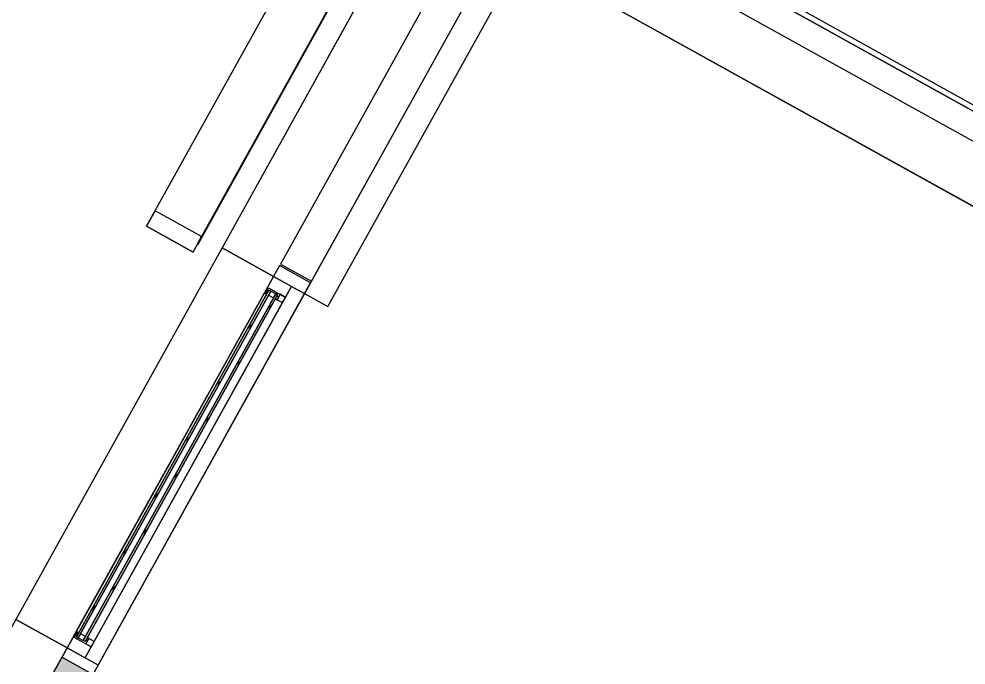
# Model space of a CAD drawing. Header units: metres. Extents: x 2.3 to 42.8, y 0.9 to 31.9.
# Drawn here: x 26.575 to 27.628, y 28.607 to 29.326 of the extents above; entities that cross this region are included whole.
import ezdxf

# ---------------------------------------------------------------- set-up
doc = ezdxf.new("R2010")
doc.units = ezdxf.units.M
for name, color, linetype in [('ARREDI', 9, 'Continuous'), ('INFISSI_VETRATE', 4, 'Continuous'), ('PARETI_STRUTTURE', 7, 'Continuous'), ('PILASTRI_SETTI', 8, 'Continuous')]:
    doc.layers.add(name, color=color, linetype=linetype)

msp = doc.modelspace()

# ---------------------------------------------------------------- linework, layer by layer
at = {"layer": 'ARREDI'}
for points in [[(27.1031, 29.669), (26.7734, 29.0752), (26.7737, 29.075), (27.1034, 29.6688)], [(27.2068, 29.5866), (27.1724, 29.6057), (26.8656, 29.0532), (26.9001, 29.0341)], [(27.1395, 29.4653), (27.1089, 29.4102), (27.7757, 29.04), (27.8063, 29.095)], [(26.8712, 29.0162), (26.878, 29.0284), (26.858, 29.0395), (26.8478, 29.0211), (26.849, 29.0205), (26.8524, 29.0267)], [(26.851, 29.0242), (26.8491, 29.0207), (26.8505, 29.0199), (26.8525, 29.0234)], [(26.8525, 29.0185), (26.858, 29.0155), (26.8605, 29.02), (26.855, 29.023)], [(26.8602, 29.0146), (26.8619, 29.0136), (26.8635, 29.0165), (26.8618, 29.0174)], [(26.8712, 29.0162), (26.8652, 29.0196), (26.8619, 29.0136), (26.8679, 29.0103)], [(26.6553, 28.6274), (26.6365, 28.6378), (26.64, 28.6441), (26.6388, 28.6447), (26.6286, 28.6264), (26.6486, 28.6153)], [(26.6379, 28.6403), (26.6393, 28.6396), (26.6413, 28.643), (26.6398, 28.6438)], [(26.6435, 28.6421), (26.641, 28.6376), (26.6465, 28.6346), (26.649, 28.6391)], [(26.6509, 28.6377), (26.6493, 28.6348), (26.651, 28.6339), (26.6526, 28.6367)], [(26.6553, 28.6274), (26.6586, 28.6334), (26.6526, 28.6367), (26.6493, 28.6308)], [(26.1218, 27.7135), (26.1562, 27.6944), (26.6573, 28.5969), (26.6229, 28.616)]]:
    msp.add_lwpolyline(points, close=True, dxfattribs=at)
msp.add_lwpolyline([(27.1034, 29.6688), (26.7737, 29.075)], dxfattribs=at)
at = {"layer": 'INFISSI_VETRATE'}
for points in [[(26.851, 29.0029), (26.8571, 29.009)], [(26.8287, 28.9807), (26.8348, 28.9867)], [(26.8162, 28.9403), (26.8223, 28.9464)], [(26.794, 28.9181), (26.8, 28.9241)], [(26.7815, 28.8777), (26.7876, 28.8838)], [(26.7592, 28.8555), (26.7653, 28.8615)], [(26.7467, 28.8151), (26.7528, 28.8212)], [(26.7245, 28.7929), (26.7305, 28.7989)], [(26.712, 28.7525), (26.718, 28.7586)], [(26.6897, 28.7303), (26.6958, 28.7363)], [(26.6772, 28.6899), (26.6833, 28.696)], [(26.6549, 28.6677), (26.661, 28.6737)]]:
    msp.add_lwpolyline(points, dxfattribs=at)
at = {"layer": 'PARETI_STRUTTURE'}
for points in [[(25.2343, 26.0341), (27.4419, 30.01)], [(26.7169, 29.0953), (27.0562, 29.7063)], [(27.0983, 29.6604), (26.7781, 29.0838)], [(27.0359, 29.4946), (26.8009, 29.0712), (26.5715, 28.6581), (26.0663, 27.7483), (25.7055, 27.0984), (25.5016, 26.7313), (25.1408, 26.0813), (24.2731, 24.5187), (24.0437, 24.1056), (23.759, 23.5927), (23.3981, 22.9428), (22.7559, 21.7862), (22.395, 21.1362), (22.185, 20.7579), (21.9556, 20.3449), (21.4373, 19.4113), (21.0764, 18.7614), (20.5364, 17.7889), (20.1756, 17.139), (19.7671, 16.4034), (19.5378, 15.9903), (18.2075, 13.5945)], [(27.0897, 29.4568), (27.0326, 29.4886), (26.8009, 29.0712), (26.858, 29.0394)], [(29.3559, 28.2684), (27.1796, 29.4767)], [(26.6631, 28.6073), (26.8924, 29.0203), (26.9182, 29.006), (27.1347, 29.3959), (27.1089, 29.4102)], [(27.1089, 29.4102), (29.3161, 28.1846)], [(26.7686, 29.0666), (26.7169, 29.0952)], [(26.8647, 29.0515), (26.7433, 28.8329)], [(26.6388, 28.6447), (26.8478, 29.0211)], [(26.8478, 29.0211), (26.6388, 28.6447)], [(26.6485, 28.6334), (26.8625, 29.0188), (26.8605, 29.02), (26.6465, 28.6346)], [(26.8679, 29.0103), (26.878, 29.0284)], [(26.878, 29.0284), (26.8924, 29.0203)], [(26.6586, 28.6334), (26.8679, 29.0103)], [(26.6588, 28.6336), (26.8678, 29.01)], [(26.7902, 28.9173), (19.6512, 16.0599)], [(26.7433, 28.8329), (26.6219, 28.6143)], [(26.6286, 28.6264), (26.5715, 28.6581), (26.6286, 28.6264), (26.5715, 28.6581), (26.0663, 27.7483), (26.1235, 27.7166)], [(26.6486, 28.6153), (26.6586, 28.6334)], [(26.6631, 28.6073), (26.6286, 28.6264)]]:
    msp.add_lwpolyline(points, dxfattribs=at)
for points in [[(27.2068, 29.5866), (27.1724, 29.6057), (26.8656, 29.0532), (26.9001, 29.0341)], [(27.1796, 29.4767), (29.3559, 28.2684), (29.3587, 28.2735), (27.1825, 29.4819)], [(27.1395, 29.4653), (27.1089, 29.4102), (27.7757, 29.04), (27.8063, 29.095)], [(26.7265, 29.1125), (26.7169, 29.0953), (26.7686, 29.0666), (26.7781, 29.0838)], [(26.858, 29.0395), (26.8009, 29.0712)], [(26.8647, 29.0515), (26.858, 29.0395), (26.8924, 29.0203), (26.8991, 29.0324)], [(26.858, 29.0395), (26.6286, 28.6264), (26.6486, 28.6153), (26.878, 29.0284)], [(26.855, 29.023), (26.641, 28.6376), (26.6389, 28.6388), (26.8529, 29.0242)], [(26.8529, 29.0242), (26.6389, 28.6388), (26.641, 28.6376), (26.855, 29.023)], [(26.6485, 28.6334), (26.6465, 28.6346), (26.8605, 29.02), (26.8625, 29.0188)], [(26.1218, 27.7135), (26.1562, 27.6944), (26.6573, 28.5969), (26.6229, 28.616)]]:
    msp.add_lwpolyline(points, close=True, dxfattribs=at)
at = {"layer": 'PILASTRI_SETTI'}
msp.add_solid([(26.1562, 27.6944), (26.6573, 28.5969), (26.1218, 27.7135), (26.6229, 28.616)], dxfattribs=at)

doc.saveas('drawing.dxf')
